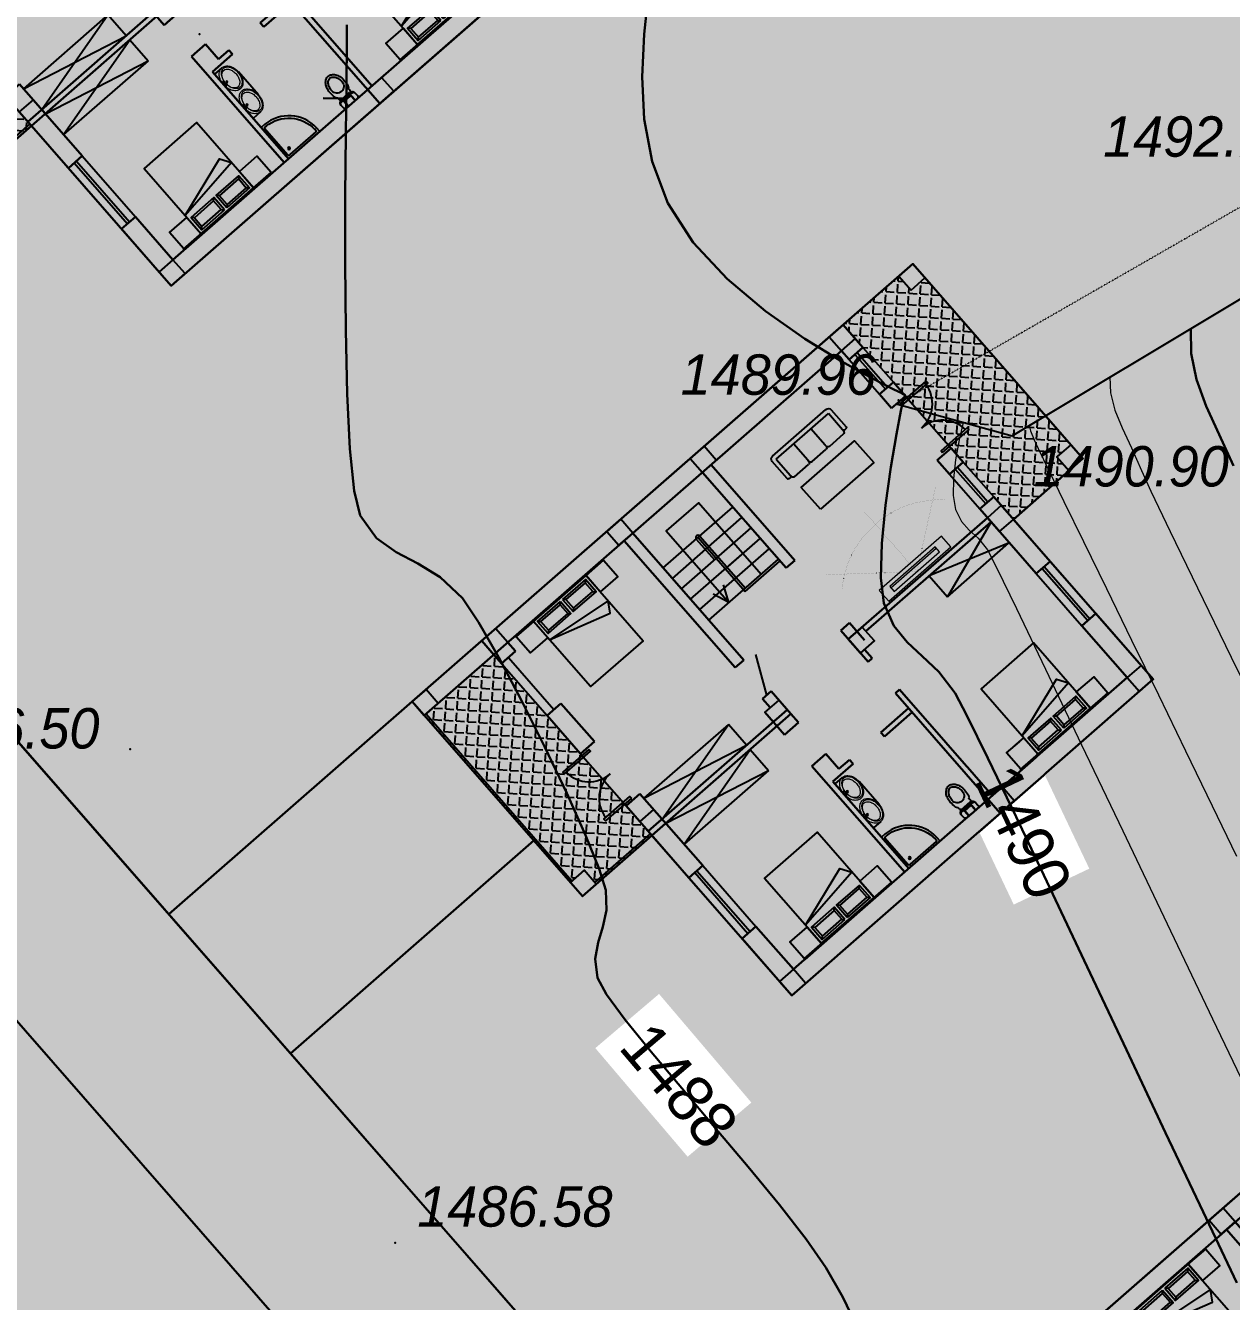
# Model space of a CAD drawing. Header units: millimetres. Extents: x 474337 to 1180020, y 4124662 to 4776603.
# Drawn here: x 835299 to 861414, y 4488662 to 4516296 of the extents above; entities that cross this region are included whole.
import ezdxf

# ---------------------------------------------------------------- set-up
doc = ezdxf.new("R2010")
doc.units = ezdxf.units.MM
doc.header["$PDMODE"] = 32
doc.header["$PDSIZE"] = 0.33
doc.linetypes.add('ACAD_ISO07W100', pattern=[3, 0, -3])
doc.linetypes.add('Контура низ откосов  Штриховая 0.1-0.5 - - - - - - -', pattern=[0.6, 0.1, -0.5])
for name, color, linetype in [('(004) Точки рельефа', 7, 'Continuous'), ('(031) Горизонтали', 42, 'Continuous'), ('(035) Откосы', 7, 'Continuous'), ('potolok', 7, 'Continuous')]:
    doc.layers.add(name, color=color, linetype=linetype)
doc.layers.add('(032) Горизонтали утолщенные', color=32, linetype='Continuous', lineweight=30)
doc.layers.add('(042) Бергштрих11', color=32, linetype='Continuous', lineweight=30)
doc.styles.add('D-431', font='')
doc.styles.add('P-131', font='')
doc.styles.get('D-431').set_extended_font_data('D431', italic=True)
doc.styles.get('P-131').set_extended_font_data('P131')
doc.linetypes.add('FENCELINE1', pattern='A,0.25,-0.1,[133,ltypeshp.shx,S=0.1,R=0,X=-0.1,Y=0],-0.1,1', length=1.45)
doc.linetypes.add('ОТКОСЫ_НЕУКР1', pattern='A,0.5,["|",Standard,S=-1.2,R=0,X=0,Y=1.2],1,["|",Standard,S=-0.5,R=0,X=0,Y=0.5],0.5', length=2)
pattern_1 = [(45, (-2982586, -1405962.44), (-175.008928, 175.008928), [180, -67.5]), (135, (-2982586, -1405962.44), (-175.008928, -175.008928), [180, -67.5])]

# ---------------------------------------------------------------- blocks, each defined once
blk = doc.blocks.new('c3_ytc5_p')
for p, q in [((7.9, 194.8), (12.9, 189.8)), ((37.9, 189.8), (42.9, 194.8)), ((12.9, 134.3), (7.9, 129.3)), ((12.9, 117.7), (7.9, 122.7)), ((37.9, 134.3), (42.9, 129.3)), ((37.9, 117.7), (42.9, 122.7)), ((7.9, 57.2), (12.9, 62.2)), ((37.9, 62.2), (42.9, 57.2))]:
    blk.add_line(p, q)
for points in [[(2, 252), (0, 252), (0, 0), (2, 0)], [(2.2, 251.5), (49.2, 251.5), (49.2, 201.5), (2.2, 201.5)], [(2.2, 201.5), (190, 201.5), (190, 50.6), (2.2, 50.6)], [(7.9, 129.3), (42.9, 129.3), (42.9, 194.8), (7.9, 194.8)], [(75, 201.5), (54.9, 50.5), (98.2, 187.1)], [(12.9, 189.8), (12.9, 134.3), (37.9, 134.3), (37.9, 189.8)], [(7.9, 122.7), (42.9, 122.7), (42.9, 57.2), (7.9, 57.2)], [(12.9, 62.2), (12.9, 117.7), (37.9, 117.7), (37.9, 62.2)], [(2.2, 0.5), (49.2, 0.5), (49.2, 50.5), (2.2, 50.5)]]:
    blk.add_lwpolyline(points, close=True)
blk = doc.blocks.new('Óíèòàç')
at = {"color": 7}
for p, q in [((-0.86, 3.43), (-0.6, 2.99)), ((2.92, 3.43), (2.66, 2.99)), ((-1, 1.29), (-1, 0.46)), ((2.6, 1.75), (-0.54, 1.75)), ((2.6, 1.66), (-0.54, 1.66)), ((2.55, 1.91), (-0.49, 1.91)), ((-0.48, 2.02), (-0.48, 2.53)), ((2.26, 2.12), (-0.2, 2.12)), ((0, 0), (0, 1.3)), ((0.06, 0.16), (0.06, 1.3)), ((0.11, 0.22), (0.11, 1.3)), ((1.83, 1.53), (0.23, 1.53)), ((1.83, 1.47), (0.23, 1.47)), ((1.83, 1.41), (0.23, 1.41)), ((1.95, 0.22), (1.95, 1.3)), ((2, 0.16), (2, 1.3)), ((2.06, 0), (2.06, 1.3)), ((2.54, 2.02), (2.54, 2.53)), ((3.06, 1.29), (3.06, 0.46))]:
    blk.add_line(p, q, dxfattribs=at)
blk.add_line((-0.54, 0), (2.6, 0))
for points in [[(1.03, 7.24, 0.132804), (0.57, 7.12, 0.106719), (0.04, 6.63, 0.083035), (-0.32, 5.9, 0.071629), (-0.46, 4.92, 0.071629)], [(3.06, 4.92, 0.071629), (2.9, 6.06, 0.083035), (2.47, 6.95, 0.106719), (1.77, 7.59, 0.132804), (1.03, 7.78, 0.132804)], [(2.52, 4.92, 0.071629), (2.38, 5.9, 0.083035), (2.02, 6.63, 0.106719), (1.49, 7.12, 0.132804), (1.03, 7.24, 0.132804)]]:
    blk.add_lwpolyline(points, format="xyb", dxfattribs=at)
for centre, radius, start, end in [((3.02, 4.92), 4.02, 163.6118, 180), ((2.04, 5.21), 3, 144.6252, 163.6118), ((1.42, 5.65), 2.24, 120.2593, 144.6252), ((1.03, 6.32), 1.47, 90, 120.2593), ((8.02, 5.05), 9.02, 180.7773, 190.282), ((-1.39, 2.53), 0.916, 0, 29.8137), ((1.03, 4.92), 1.49, 180, 0), ((3.46, 2.53), 0.916, 150.1863, 180), ((-5.96, 5.05), 9.02, 349.718, 359.2227), ((-0.54, 1.29), 0.458, 90, 180), ((-0.54, 1.2), 0.458, 90, 180), ((-0.54, 0.46), 0.458, 180, 270), ((-0.49, 1.45), 0.458, 90, 180), ((-0.2, 1.66), 0.458, 90, 148.4022), ((0.23, 1.3), 0.229, 90, 180), ((0.23, 1.3), 0.172, 90, 180), ((0.23, 1.3), 0.114, 90, 180), ((1.83, 1.3), 0.229, 0, 90), ((1.83, 1.3), 0.172, 0, 90), ((1.83, 1.3), 0.114, 0, 90), ((2.26, 1.66), 0.458, 31.5978, 90), ((2.55, 1.45), 0.458, 0, 90), ((2.6, 1.29), 0.458, 0, 90), ((2.6, 1.2), 0.458, 0, 90), ((2.6, 0.46), 0.458, 270, 0)]:
    blk.add_arc(centre, radius, start, end, dxfattribs=at)
blk = doc.blocks.new('UN')
at = {"rotation": 90}
blk.add_blockref('Óíèòàç', (490.3, 410.75), dxfattribs=at)
blk = doc.blocks.new('tjiirthhre')
at = {"lineweight": 13}
for centre, radius in [((5609563, 1017200), 9.72), ((5609616, 1017131), 23.1), ((5609616, 1017200), 17.3), ((5609616, 1017131), 14.7), ((5609616, 1017200), 10.5), ((5609668, 1017200), 9.72)]:
    blk.add_circle(centre, radius, dxfattribs=at)
for centre, radius, start, end in [((5609463, 1017009), 152, 149.3739, 180), ((5609463, 1017009), 152, 180, 210.6261), ((5609536, 1016966), 237, 124.9793, 149.3739), ((5609462, 1016991), 119, 147.6324, 180), ((5609462, 1016991), 119, 180, 212.3676), ((5609536, 1016944), 206, 123.1651, 147.6324), ((5609479, 1017017), 100, 147.1854, 180), ((5609479, 1017017), 100, 180, 212.8146), ((5609544, 1016975), 178, 122.7157, 147.1854), ((5609544, 1017059), 178, 212.8146, 237.2843), ((5609584, 1016897), 321, 106.1623, 124.9793), ((5609584, 1016870), 294, 105.1466, 123.1651), ((5609587, 1016908), 258, 104.9001, 122.7157), ((5609616, 1016788), 434, 90, 106.1623), ((5609616, 1016753), 415, 90, 105.1466), ((5609616, 1016802), 367, 90, 104.9001), ((5609616, 1016788), 434, 73.8377, 90), ((5609616, 1016802), 367, 75.0999, 90), ((5609616, 1016753), 415, 74.8534, 90), ((5609644, 1016908), 258, 57.2843, 75.0999), ((5609647, 1016870), 294, 56.8349, 74.8534), ((5609647, 1016897), 321, 55.0207, 73.8377), ((5609687, 1016975), 178, 32.8146, 57.2843), ((5609687, 1017059), 178, 302.7157, 327.1854), ((5609696, 1016944), 206, 32.3676, 56.8349), ((5609695, 1016966), 237, 30.6261, 55.0207), ((5609752, 1017017), 100, 0, 32.8146), ((5609752, 1017017), 100, 327.1854, 0), ((5609769, 1016991), 119, 0, 32.3676), ((5609769, 1016991), 119, 327.6324, 0), ((5609769, 1017009), 152, 0, 30.6261), ((5609769, 1017009), 152, 329.3739, 0), ((5609536, 1017053), 237, 210.6261, 235.0207), ((5609536, 1017037), 206, 212.3676, 236.8349), ((5609584, 1017121), 321, 235.0207, 253.8377), ((5609584, 1017111), 294, 236.8349, 254.8534), ((5609587, 1017126), 258, 237.2843, 255.0999), ((5609616, 1017230), 434, 253.8377, 270), ((5609616, 1017228), 415, 254.8534, 270), ((5609616, 1017232), 367, 255.0999, 270), ((5609616, 1017232), 367, 270, 284.9001), ((5609616, 1017228), 415, 270, 285.1466), ((5609616, 1017230), 434, 270, 286.1623), ((5609644, 1017126), 258, 284.9001, 302.7157), ((5609647, 1017111), 294, 285.1466, 303.1651), ((5609647, 1017121), 321, 286.1623, 304.9793), ((5609696, 1017037), 206, 303.1651, 327.6324), ((5609695, 1017053), 237, 304.9793, 329.3739)]:
    blk.add_arc(centre, radius, start, end, dxfattribs=at)
blk = doc.blocks.new('uiylot7uru85e8')
at = {"color": 4, "true_color": 0x00f0f0}
blk.add_lwpolyline([(5943325, 1232468), (5943325, 1232574), (5944226, 1232574), (5944226, 1231674), (5944119, 1231674, -0.39126)], format="xyb", close=True, dxfattribs=at)
blk.add_lwpolyline([(5943376, 1232461), (5943376, 1232517, -0.420443), (5943388, 1232529), (5944141, 1232529, -0.414214), (5944181, 1232489), (5944181, 1231737, -0.420443), (5944168, 1231724), (5944112, 1231724)], format="xyb", dxfattribs=at)
blk.add_circle((5944066, 1232414), 25, dxfattribs=at)
blk.add_arc((5944151, 1232500), 776, 181.7997, 268.2003, dxfattribs=at)
blk = doc.blocks.new('Divan_TOP_8')
for p, q in [((770, 0), (-770, 0)), ((-850, -80), (-850, -570)), ((750, -100), (-750, -100)), ((-750, -570), (-750, -100)), ((-250, -570), (-250, -100)), ((250, -570), (250, -100)), ((750, -100), (750, -570)), ((850, -570), (850, -80)), ((-780, -600), (-820, -600)), ((-750, -600), (-750, -570)), ((-700, -650), (-300, -650)), ((-250, -570), (-250, -600)), ((-250, -600), (-250, -570)), ((-250, -570), (-250, -600)), ((200, -650), (-200, -650)), ((250, -570), (250, -600)), ((250, -600), (250, -570)), ((250, -570), (250, -600)), ((250, -570), (250, -600)), ((250, -600), (250, -570)), ((250, -570), (250, -600)), ((700, -650), (300, -650)), ((750, -570), (750, -600)), ((780, -600), (820, -600))]:
    blk.add_line(p, q)
for centre, radius, start, end in [((-770, -80), 80, 90, 180), ((770, -80), 80, 0, 90), ((-820, -570), 30, 180, 270), ((-780, -570), 30, 270, 0), ((-700, -600), 50, 180, 270), ((-300, -600), 50, 270, 0), ((-200, -600), 50, 180, 270), ((200, -600), 50, 270, 0), ((300, -600), 50, 180, 270), ((700, -600), 50, 270, 0), ((780, -570), 30, 180, 270), ((820, -570), 30, 270, 0)]:
    blk.add_arc(centre, radius, start, end)
blk = doc.blocks.new('gfhdgsfg')
h = blk.add_hatch(color=256)
h.dxf.hatch_style = 1
h.paths.add_polyline_path([(2623860, -417749), (2623860, -418149), (2624260, -418149), (2624260, -417749)])
h = blk.add_hatch(color=256)
h.dxf.hatch_style = 1
h.paths.add_polyline_path([(2629060, -417749), (2629060, -418149), (2629460, -418149), (2629460, -417749)])
h = blk.add_hatch(color=256)
h.dxf.hatch_style = 1
h.paths.add_polyline_path([(2623860, -419749), (2623860, -420149), (2624260, -420149), (2624260, -419749)])
h = blk.add_hatch(color=256)
h.dxf.hatch_style = 1
h.paths.add_polyline_path([(2629060, -419749), (2629060, -420149), (2629460, -420149), (2629460, -419749)])
h = blk.add_hatch(color=256)
h.dxf.hatch_style = 1
h.paths.add_polyline_path([(2633660, -419749), (2633660, -420149), (2634060, -420149), (2634060, -419749)])
h = blk.add_hatch(color=256)
h.dxf.hatch_style = 1
h.paths.add_polyline_path([(2623860, -423749), (2623860, -424149), (2624260, -424149), (2624260, -423749)])
h = blk.add_hatch(color=256)
h.dxf.hatch_style = 1
h.paths.add_polyline_path([(2629060, -423749), (2629060, -424149), (2629460, -424149), (2629460, -423749)])
h = blk.add_hatch(color=256)
h.dxf.hatch_style = 1
h.paths.add_polyline_path([(2633660, -423749), (2633660, -424149), (2634060, -424149), (2634060, -423749)])
h = blk.add_hatch(color=256)
h.dxf.hatch_style = 1
h.paths.add_polyline_path([(2623860, -426149), (2623860, -426549), (2624260, -426549), (2624260, -426149)])
h = blk.add_hatch(color=256)
h.dxf.hatch_style = 1
h.paths.add_polyline_path([(2629060, -426149), (2629060, -426549), (2629460, -426549), (2629460, -426149)])
h = blk.add_hatch(color=256)
h.dxf.hatch_style = 1
h.paths.add_polyline_path([(2623860, -429749), (2623860, -430149), (2624260, -430149), (2624260, -429749)])
h = blk.add_hatch(color=256)
h.dxf.hatch_style = 1
h.paths.add_polyline_path([(2629060, -429749), (2629060, -430149), (2629460, -430149), (2629460, -429749)])
h = blk.add_hatch(color=256)
h.dxf.hatch_style = 1
h.paths.add_polyline_path([(2633660, -429749), (2633660, -430149), (2634060, -430149), (2634060, -429749)])
h = blk.add_hatch(color=256)
h.dxf.hatch_style = 1
h.paths.add_polyline_path([(2623860, -431749), (2623860, -432149), (2624260, -432149), (2624260, -431749)])
h = blk.add_hatch(color=256)
h.dxf.hatch_style = 1
h.paths.add_polyline_path([(2629060, -431749), (2629060, -432149), (2629460, -432149), (2629460, -431749)])
at = {"layer": 'potolok'}
h = blk.add_hatch(dxfattribs=at)
h.set_pattern_fill('ANGLE', color=35, scale=900, angle=405, style=0)
h.set_pattern_definition(pattern_1)
h.paths.add_polyline_path([(2623860, -419749), (2623860, -418149), (2624260, -418149), (2624260, -417749), (2629060, -417749), (2629060, -418149), (2629460, -418149), (2629460, -419749)])
h = blk.add_hatch(dxfattribs=at)
h.set_pattern_fill('ANGLE', color=35, scale=900, angle=405, style=0)
h.set_pattern_definition(pattern_1)
h.paths.add_polyline_path([(2624260, -430149), (2624260, -431749), (2624260, -432149), (2629060, -432149), (2629060, -431749), (2629460, -431749), (2629460, -430149)])
for p, q in [((2623860, -419749), (2623860, -417749)), ((2623860, -417749), (2629460, -417749)), ((2629460, -417749), (2629460, -419749)), ((2629180, -421929), (2629780, -421929)), ((2625260, -426149), (2625260, -424149)), ((2625560, -426149), (2625560, -424149)), ((2625860, -426149), (2625860, -424149)), ((2626160, -426149), (2626160, -424149)), ((2626160, -425149), (2626160, -424149)), ((2626460, -426149), (2626460, -424149)), ((2626460, -425149), (2626460, -424149)), ((2626760, -426149), (2626760, -424149)), ((2626760, -425149), (2626760, -424149)), ((2625260, -425149), (2626810, -425149)), ((2629340, -427320), (2628740, -427320)), ((2629460, -427320), (2630060, -427320))]:
    blk.add_line(p, q)
at = {"lineweight": 30}
for p, q in [((2623860, -419749), (2624510, -419749)), ((2623860, -432149), (2623860, -419749)), ((2624510, -420149), (2624510, -419749)), ((2625510, -419749), (2625910, -419749)), ((2625510, -420149), (2625510, -419749)), ((2625910, -419749), (2625910, -420149)), ((2627410, -419749), (2627810, -419749)), ((2627410, -419749), (2627410, -420149)), ((2627810, -420149), (2627810, -419749)), ((2628810, -419749), (2630670, -419749)), ((2628810, -420149), (2628810, -419749)), ((2630670, -419749), (2630670, -420149)), ((2632170, -419749), (2634060, -419749)), ((2632170, -419749), (2632170, -420149)), ((2634060, -419749), (2634060, -430149)), ((2624260, -420149), (2624510, -420149)), ((2624260, -432149), (2624260, -420149)), ((2625510, -420149), (2625910, -420149)), ((2627410, -420149), (2627810, -420149)), ((2628810, -420149), (2630670, -420149)), ((2632170, -420149), (2633660, -420149)), ((2633660, -420149), (2633660, -429749)), ((2629710, -424029), (2629460, -424029)), ((2629710, -424029), (2629710, -424149)), ((2633660, -424029), (2630610, -424029)), ((2630610, -424029), (2630610, -424149)), ((2631040, -424149), (2631040, -424949)), ((2631160, -424149), (2631160, -424949)), ((2631040, -425849), (2631040, -426149)), ((2631160, -425849), (2631160, -426429)), ((2627910, -426399), (2627910, -426149)), ((2628810, -426399), (2628810, -426149)), ((2629340, -430149), (2629340, -426149)), ((2629460, -430149), (2629460, -426149)), ((2629710, -426149), (2629710, -426549)), ((2630610, -426149), (2630610, -426549)), ((2624510, -429749), (2624260, -429749)), ((2624510, -430149), (2624510, -429749)), ((2627110, -429749), (2626010, -429749)), ((2626010, -430149), (2626010, -429749)), ((2627110, -430149), (2627110, -429749)), ((2630675, -429749), (2628610, -429749)), ((2628610, -429749), (2628610, -430149)), ((2630675, -429749), (2630675, -430149)), ((2633660, -429749), (2632425, -429749)), ((2632425, -430149), (2632425, -429749)), ((2624510, -430149), (2623860, -430149)), ((2627110, -430149), (2626010, -430149)), ((2630675, -430149), (2628610, -430149)), ((2634060, -430149), (2632425, -430149))]:
    blk.add_line(p, q, dxfattribs=at)
at = {"color": 0, "linetype": 'ACAD_ISO07W100', "lineweight": 13, "ltscale": 10}
for q in [(2627826, -420564), (2627216, -422068), (2627679, -423604)]:
    blk.add_line((2628938, -422068), q, dxfattribs=at)
at = {"linetype": 'FENCELINE1', "ltscale": 250}
for p, q in [((2626810, -425149), (2626810, -424149)), ((2625260, -425099), (2626760, -425099)), ((2625260, -425199), (2625860, -425199))]:
    blk.add_line(p, q, dxfattribs=at)
for points in [[(2624260, -418149), (2624260, -417749), (2623860, -417749), (2623860, -418149)], [(2629460, -418149), (2629460, -417749), (2629060, -417749), (2629060, -418149)], [(2625960, -419949), (2625960, -419199), (2626010, -419199), (2626010, -419949)], [(2627360, -419949), (2627360, -419199), (2627310, -419199), (2627310, -419949)], [(2624260, -420149), (2624260, -419749), (2623860, -419749), (2623860, -420149)], [(2629460, -420149), (2629460, -419749), (2629060, -419749), (2629060, -420149)], [(2634060, -420149), (2634060, -419749), (2633660, -419749), (2633660, -420149)], [(2626543, -422752), (2625913, -422752), (2625913, -421217), (2626543, -421217)], [(2624260, -424149), (2624260, -423749), (2623860, -423749), (2623860, -424149)], [(2629460, -424149), (2629460, -423749), (2629060, -423749), (2629060, -424149)], [(2634060, -424149), (2634060, -423749), (2633660, -423749), (2633660, -424149)], [(2624260, -426549), (2624260, -426149), (2623860, -426149), (2623860, -426549)], [(2629460, -426549), (2629460, -426149), (2629060, -426149), (2629060, -426549)], [(2624260, -430149), (2624260, -429749), (2623860, -429749), (2623860, -430149)], [(2627160, -429949), (2627160, -430699), (2627210, -430699), (2627210, -429949)], [(2628560, -429949), (2628560, -430699), (2628510, -430699), (2628510, -429949)], [(2629460, -430149), (2629460, -429749), (2629060, -429749), (2629060, -430149)], [(2634060, -430149), (2634060, -429749), (2633660, -429749), (2633660, -430149)], [(2624260, -432149), (2624260, -431749), (2623860, -431749), (2623860, -432149)], [(2629460, -432149), (2629460, -431749), (2629060, -431749), (2629060, -432149)]]:
    blk.add_lwpolyline(points, close=True)
for points in [[(2624510, -419749), (2625510, -419749)], [(2627810, -419749), (2628810, -419749)], [(2630670, -419749), (2632170, -419749)], [(2624510, -419919), (2625510, -419919)], [(2624510, -419979), (2625510, -419979)], [(2627810, -419919), (2628810, -419919)], [(2627810, -419979), (2628810, -419979)], [(2630670, -419919), (2632170, -419919)], [(2630670, -419979), (2632170, -419979)], [(2624510, -420149), (2625510, -420149)], [(2627810, -420149), (2628810, -420149)], [(2629180, -420149), (2629780, -421929)], [(2629780, -420167), (2629180, -421929)], [(2629780, -421929), (2629780, -420167)], [(2630670, -420149), (2632170, -420149)], [(2626760, -424649), (2624700, -424649), (2624700, -425574), (2626760, -425574)], [(2626760, -425574), (2626396, -425408)], [(2626760, -425574), (2626396, -425708)], [(2628810, -426274), (2627991, -425874)], [(2632191, -426003), (2631532, -426003)], [(2631227, -426216), (2631227, -426429)], [(2632496, -426216), (2632496, -426429)], [(2628740, -427320), (2628740, -429749)], [(2628740, -429749), (2629340, -427320)], [(2629340, -429749), (2628740, -427320)], [(2630060, -429749), (2629460, -427320)], [(2629460, -429749), (2630060, -427320)], [(2630060, -427320), (2630060, -429749)], [(2624510, -429949), (2626010, -429949)], [(2630675, -429749), (2632425, -429749)], [(2630675, -429919), (2632425, -429919)], [(2630675, -429979), (2632425, -429979)], [(2624510, -430149), (2626010, -430149)], [(2629460, -432149), (2629460, -430149)], [(2630675, -430149), (2632425, -430149)], [(2623860, -432149), (2629460, -432149)]]:
    blk.add_lwpolyline(points)
at = {"lineweight": 30}
for points in [[(2629060, -420149), (2629060, -424149)], [(2629180, -420149), (2629180, -423749)], [(2624260, -423899), (2627010, -423899)], [(2627010, -423899), (2627010, -424149)], [(2628810, -423899), (2629310, -423899)], [(2628810, -423899), (2628810, -424149)], [(2624260, -424149), (2627010, -424149)], [(2628810, -424149), (2629710, -424149)], [(2630610, -424149), (2634060, -424149)], [(2631040, -424949), (2631160, -424949)], [(2631040, -425849), (2631160, -425849)], [(2627910, -426149), (2624260, -426149)], [(2627910, -426399), (2624260, -426399)], [(2629460, -426149), (2628810, -426149)], [(2629060, -426399), (2628810, -426399)], [(2629710, -426149), (2629460, -426149)], [(2631040, -426149), (2630610, -426149)], [(2629710, -426549), (2629060, -426549)], [(2633660, -426549), (2630610, -426549)], [(2633660, -426429), (2631160, -426429)]]:
    blk.add_lwpolyline(points, dxfattribs=at)
at = {"color": 0, "linetype": 'ByBlock', "lineweight": 13}
for points in [[(2629017, -422949), (2629017, -421158), (2628706, -421158), (2628706, -422949)], [(2628827, -422720), (2628827, -421417), (2628790, -421417), (2628790, -422720)], [(2628938, -422720), (2628938, -421417), (2628790, -421417), (2628790, -422720)]]:
    blk.add_lwpolyline(points, close=True, dxfattribs=at)
at = {"linetype": 'FENCELINE1', "ltscale": 250}
for points in [[(2629410, -431749), (2629410, -430149)], [(2624260, -432099), (2629060, -432099)]]:
    blk.add_lwpolyline(points, dxfattribs=at)
for centre, start, end in [((2625960, -419949), 0, 85.904), ((2627360, -419949), 94.096, 180), ((2627160, -429949), 274.096, 0), ((2628560, -429949), 180, 265.904)]:
    blk.add_arc(centre, 700, start, end)
at = {"color": 0, "linetype": 'ACAD_ISO07W100', "lineweight": 13, "ltscale": 10}
blk.add_arc((2629702, -422068), 2133, 136.4923, 223.5077, dxfattribs=at)
at = {"linetype": 'FENCELINE1', "ltscale": 250}
blk.add_arc((2625260, -425149), 50, 90, 270, dxfattribs=at)
at = {"layer": 'potolok', "color": 35}
for p, q in [((2625910, -419749), (2627410, -419749)), ((2627110, -430149), (2628610, -430149))]:
    blk.add_line(p, q, dxfattribs=at)
at = {"extrusion": (0, 0, -1), "yscale": 10, "zscale": -10}
for p, xscale in [((-2633660, -423198), 10), ((-2633660, -429425), 10), ((-2624260, -429532), -10)]:
    blk.add_blockref('c3_ytc5_p', p, dxfattribs=dict(at, xscale=xscale))
at = {"xscale": -1}
for name, p, rotation in [('Divan_TOP_8', (2624996, -422008), 90), ('tjiirthhre', (-2978084, 590793), 180), ('tjiirthhre', (-2977424, 590793), 180)]:
    blk.add_blockref(name, p, dxfattribs=dict(at, rotation=rotation))
at = {"xscale": -100.0000000018626, "yscale": 100.0000000018626, "zscale": 100.0000000018626, "rotation": 180}
blk.add_blockref('UN', (2584630, -383427), dxfattribs=at)
at = {"color": 1, "lineweight": 30, "xscale": -1, "rotation": 180}
blk.add_blockref('uiylot7uru85e8', (-3310566, 806145), dxfattribs=at)

msp = doc.modelspace()

# ---------------------------------------------------------------- hatches: boundary and pattern name
at = {"lineweight": 30, "true_color": 0xababab}
h = msp.add_hatch(color=253, dxfattribs=at)
h.dxf.hatch_style = 1
edge = h.paths.add_edge_path()
edge.add_arc((846630, 4561555), 73175, 338.95055, 346.7582, ccw=False)
edge.add_line((914922, 4535273), (911663, 4528011))
edge.add_arc((846808, 4561435), 72961, 318.90504, 332.73521, ccw=False)
edge.add_arc((899642, 4515568), 3000, 224.5229, 315.8135, ccw=False)
edge.add_line((897503, 4513464), (864463, 4551254))
edge.add_line((864463, 4551254), (860836, 4549325))
edge.add_line((860836, 4549325), (895608, 4509554))
edge.add_arc((893205, 4507758), 3000, -36.0724, 36.7572, ccw=False)
edge.add_line((895629, 4505992), (866171, 4470218))
edge.add_arc((864010, 4472299), 3000, 225.8075, 316.0821, ccw=False)
edge.add_line((861919, 4470148), (818734, 4519541))
edge.add_line((818734, 4519541), (818452, 4519193))
edge.add_line((818452, 4519193), (816394, 4516141))
edge.add_line((816394, 4516141), (860071, 4466185))
edge.add_arc((857596, 4464489), 3000, -32.4344, 34.4299, ccw=False)
edge.add_line((860128, 4462880), (845305, 4444879))
edge.add_arc((842989, 4446786), 3000, 225, 320.5299, ccw=False)
edge.add_line((840868, 4444664), (817571, 4467961))
edge.add_arc((816157, 4466547), 2000, 45, 105.7638)
edge.add_line((815614, 4468472), (810446, 4467013))
edge.add_line((810446, 4467013), (808272, 4474712))
edge.add_line((808272, 4474712), (794799, 4470909))
edge.add_line((794799, 4470909), (796972, 4463210))
edge.add_line((796972, 4463210), (797663, 4464444))
edge.add_line((797663, 4464444), (796033, 4470218))
edge.add_line((796033, 4470218), (807582, 4473478))
edge.add_line((807582, 4473478), (809212, 4467704))
edge.add_line((809212, 4467704), (797663, 4464444))
edge.add_line((797663, 4464444), (796972, 4463210))
edge.add_line((796972, 4463210), (752899, 4450768))
edge.add_line((752899, 4450768), (744213, 4442082))
edge.add_line((744213, 4442082), (810151, 4460695))
edge.add_line((810151, 4460695), (811102, 4457327))
edge.add_line((811102, 4457327), (813027, 4457870))
edge.add_line((813027, 4457870), (812076, 4461239))
edge.add_line((812076, 4461239), (813858, 4461742))
edge.add_arc((814402, 4459817), 2000, 45, 105.7638, ccw=False)
edge.add_line((815816, 4461231), (837447, 4439600))
edge.add_arc((835326, 4437479), 3000, -39.4701, 45, ccw=False)
edge.add_line((837641, 4435572), (825729, 4421106))
edge.add_line((825729, 4421106), (817128, 4418678))
edge.add_line((817128, 4418678), (813751, 4430643))
edge.add_line((813751, 4430643), (813489, 4430465))
edge.add_line((813489, 4430465), (810217, 4429542))
edge.add_line((810217, 4429542), (809782, 4431081))
edge.add_line((809782, 4431081), (794846, 4426865))
edge.add_line((794846, 4426865), (795368, 4425016))
edge.add_arc((793960, 4410569), 14516, 77.9187, 84.4334, ccw=False)
edge.add_line((796998, 4424763), (796697, 4425829))
edge.add_line((796697, 4425829), (809901, 4429556))
edge.add_line((809901, 4429556), (813077, 4418307))
edge.add_arc((813584, 4435582), 17282, 232.8228, 268.3162, ccw=False)
edge.add_arc((793960, 4410569), 14516, 50.7638, 84.4334)
edge.add_line((795368, 4425016), (795349, 4425010))
edge.add_line((795349, 4425010), (795386, 4424877))
edge.add_line((795386, 4424877), (792249, 4423992))
edge.add_line((792249, 4423992), (792241, 4424020))
edge.add_line((792241, 4424020), (788391, 4422934))
edge.add_line((788391, 4422934), (788399, 4422905))
edge.add_line((788399, 4422905), (785262, 4422019))
edge.add_line((785262, 4422019), (785224, 4422153))
edge.add_line((785224, 4422153), (785205, 4422147))
edge.add_arc((793960, 4410569), 14516, 127.0942, 160.7638)
edge.add_arc((764153, 4421628), 17282, 303.2114, 338.7046, ccw=False)
edge.add_line((773619, 4407169), (770443, 4418418))
edge.add_line((770443, 4418418), (783647, 4422145))
edge.add_line((783647, 4422145), (783948, 4421079))
edge.add_arc((793960, 4410569), 14516, 127.0942, 133.6088, ccw=False)
edge.add_line((785205, 4422147), (784683, 4423996))
edge.add_line((784683, 4423996), (760700, 4417226))
edge.add_line((760700, 4417226), (759885, 4420113))
edge.add_line((759885, 4420113), (757961, 4419570))
edge.add_line((757961, 4419570), (756222, 4425729))
edge.add_line((756222, 4425729), (758147, 4426273))
edge.add_line((758147, 4426273), (756625, 4431662))
edge.add_line((756625, 4431662), (754701, 4431119))
edge.add_line((754701, 4431119), (752962, 4437278))
edge.add_line((752962, 4437278), (754887, 4437821))
edge.add_line((754887, 4437821), (754343, 4439746))
edge.add_line((754343, 4439746), (757760, 4440711))
edge.add_line((757760, 4440711), (757040, 4443261))
edge.add_line((757040, 4443261), (762429, 4444782))
edge.add_line((762429, 4444782), (763149, 4442232))
edge.add_line((763149, 4442232), (812472, 4456155))
edge.add_line((812472, 4456155), (813246, 4453412))
edge.add_line((813246, 4453412), (815796, 4454132))
edge.add_line((815796, 4454132), (816557, 4451438))
edge.add_line((816557, 4451438), (816846, 4451519))
edge.add_line((816846, 4451519), (817484, 4449257))
edge.add_line((817484, 4449257), (816570, 4448999))
edge.add_line((816570, 4448999), (818309, 4442840))
edge.add_line((818309, 4442840), (816384, 4442297))
edge.add_line((816384, 4442297), (818829, 4433635))
edge.add_line((818829, 4433635), (813054, 4432005))
edge.add_line((813054, 4432005), (813489, 4430465))
edge.add_line((813489, 4430465), (813751, 4430643))
edge.add_line((813751, 4430643), (822605, 4433142))
edge.add_line((822605, 4433142), (815433, 4458550))
edge.add_line((815433, 4458550), (811102, 4457327))
edge.add_line((811102, 4457327), (764185, 4444083))
edge.add_line((764185, 4444083), (763600, 4446152))
edge.add_line((763600, 4446152), (749983, 4442308))
edge.add_line((749983, 4442308), (757740, 4414832))
edge.add_line((757740, 4414832), (766594, 4417331))
edge.add_line((766594, 4417331), (769971, 4405366))
edge.add_line((769971, 4405366), (755467, 4401266))
edge.add_arc((757861, 4391958), 9611, 104.4217, 160.5835)
edge.add_line((748796, 4395153), (732354, 4346129))
edge.add_arc((729465, 4346937), 3000, 217.13, 344.3655, ccw=False)
edge.add_line((727073, 4345126), (704536, 4370904))
edge.add_line((704536, 4370904), (709806, 4375511))
edge.add_line((709806, 4375511), (707173, 4378522))
edge.add_line((707173, 4378522), (703409, 4375231))
edge.add_line((703409, 4375231), (700484, 4378577))
edge.add_line((700484, 4378577), (694461, 4373311))
edge.add_line((694461, 4373311), (698147, 4369095))
edge.add_line((698147, 4369095), (692877, 4364488))
edge.add_line((692877, 4364488), (695510, 4361477))
edge.add_line((695510, 4361477), (702286, 4367401))
edge.add_line((702286, 4367401), (726650, 4339533))
edge.add_arc((724261, 4337719), 3000, -25.6066, 37.2074, ccw=False)
edge.add_line((726966, 4336422), (703051, 4296775))
edge.add_arc((700608, 4298516), 3000, 284.004, 324.5226, ccw=False)
edge.add_arc((702314, 4289686), 6000, 99.4004, 114.7492)
edge.add_arc((698821, 4297970), 3000, 225.2666, 289.0719, ccw=False)
edge.add_line((696710, 4295839), (659800, 4338056))
edge.add_line((659800, 4338056), (662811, 4340688))
edge.add_line((662811, 4340688), (658354, 4345786))
edge.add_line((658354, 4345786), (652332, 4340521))
edge.add_line((652332, 4340521), (696718, 4289752))
edge.add_arc((694232, 4287990), 3047, -22.6604, 35.3267, ccw=False)
edge.add_line((697044, 4286817), (694123, 4282038))
edge.add_line((694123, 4282038), (683636, 4279308))
edge.add_line((683636, 4279308), (676831, 4275960))
edge.add_line((676831, 4275960), (665093, 4272980))
edge.add_line((665093, 4272980), (665247, 4271892))
edge.add_line((665247, 4271892), (652756, 4270586))
edge.add_line((652756, 4270586), (647043, 4269815))
edge.add_line((647043, 4269815), (646667, 4270703))
edge.add_line((646667, 4270703), (639481, 4269737))
edge.add_line((639481, 4269737), (640340, 4263755))
edge.add_line((640340, 4263755), (648547, 4264617))
edge.add_line((648547, 4264617), (669846, 4269535))
edge.add_line((669846, 4269535), (686295, 4271847))
edge.add_line((686295, 4271847), (694953, 4272300))
edge.add_line((694953, 4272300), (703359, 4278482))
edge.add_arc((704876, 4281071), 3000, 110.7792, 239.6422, ccw=False)
edge.add_arc((702314, 4289686), 6000, 284.4559, 323.9166)
edge.add_arc((709490, 4284259), 3000, 104.1085, 140.8735, ccw=False)
edge.add_line((708759, 4287168), (730309, 4291510))
edge.add_line((730309, 4291510), (737602, 4291510))
edge.add_line((737602, 4291510), (745207, 4292082))
edge.add_line((745207, 4292082), (744853, 4300533))
edge.add_line((744853, 4300533), (748184, 4300782))
edge.add_line((748184, 4300782), (748139, 4301380))
edge.add_line((748139, 4301380), (752527, 4301708))
edge.add_line((752527, 4301708), (752229, 4305697))
edge.add_line((752229, 4305697), (757215, 4306069))
edge.add_line((757215, 4306069), (756161, 4320184))
edge.add_line((756161, 4320184), (753169, 4319961))
edge.add_line((753169, 4319961), (751692, 4319595))
edge.add_line((751692, 4319595), (751785, 4318354))
edge.add_line((751785, 4318354), (754777, 4318577))
edge.add_line((754777, 4318577), (755560, 4308096))
edge.add_line((755560, 4308096), (752566, 4307873))
edge.add_line((752566, 4307873), (752616, 4307230))
edge.add_line((752616, 4307230), (750622, 4307081))
edge.add_line((750622, 4307081), (750920, 4303092))
edge.add_line((750920, 4303092), (746532, 4302764))
edge.add_line((746532, 4302764), (746577, 4302166))
edge.add_line((746577, 4302166), (743984, 4301972))
edge.add_line((743984, 4301972), (743939, 4302570))
edge.add_line((743939, 4302570), (739551, 4302242))
edge.add_line((739551, 4302242), (739253, 4306231))
edge.add_line((739253, 4306231), (737259, 4306082))
edge.add_line((737259, 4306082), (736335, 4318448))
edge.add_line((736335, 4318448), (742318, 4318895))
edge.add_line((742318, 4318895), (742281, 4319394))
edge.add_line((742281, 4319394), (742905, 4320443))
edge.add_line((742905, 4320443), (744899, 4320592))
edge.add_line((744899, 4320592), (745672, 4319647))
edge.add_line((745672, 4319647), (745709, 4319148))
edge.add_line((745709, 4319148), (751692, 4319595))
edge.add_line((751692, 4319595), (753169, 4319961))
edge.add_line((753169, 4319961), (753076, 4321203))
edge.add_line((753076, 4321203), (746725, 4320728))
edge.add_line((746725, 4320728), (745566, 4322146))
edge.add_line((745566, 4322146), (742014, 4321881))
edge.add_line((742014, 4321881), (741079, 4320306))
edge.add_line((741079, 4320306), (734727, 4319832))
edge.add_line((734727, 4319832), (736178, 4300410))
edge.add_line((736178, 4300410), (731830, 4300020))
edge.add_line((731830, 4300020), (732178, 4296180))
edge.add_line((732178, 4296180), (712868, 4292077))
edge.add_arc((712518, 4295056), 3000, 152.4555, 276.6998, ccw=False)
edge.add_line((709858, 4296443), (728947, 4328090))
edge.add_line((728947, 4328090), (737248, 4341852))
edge.add_line((737248, 4341852), (754628, 4393186))
edge.add_arc((757551, 4392511), 3000, 103.3857, 167.0003, ccw=False)
edge.add_line((756856, 4395429), (776555, 4400990))
edge.add_line((776555, 4400990), (778608, 4401569))
edge.add_line((778608, 4401569), (785073, 4403394))
edge.add_arc((793330, 4412799), 12516, 228.7168, 342.8108)
edge.add_line((805287, 4409101), (811751, 4410925))
edge.add_line((811751, 4410925), (813805, 4411505))
edge.add_line((813805, 4411505), (828712, 4415713))
edge.add_arc((829328, 4412777), 3000, 38.6211, 101.8582, ccw=False)
edge.add_line((831672, 4414650), (881499, 4357658))
edge.add_arc((879138, 4355808), 3000, -88.4843, 38.0734, ccw=False)
edge.add_line((879217, 4352809), (891486, 4356908))
edge.add_arc((889489, 4359147), 3000, 217.5619, 311.7461, ccw=False)
edge.add_line((887111, 4357318), (833941, 4418132))
edge.add_arc((836368, 4419896), 3000, 146.8801, 216.0119, ccw=False)
edge.add_line((833855, 4421535), (863339, 4457341))
edge.add_arc((865574, 4455339), 3000, 44.3167, 138.1476, ccw=False)
edge.add_line((867721, 4457435), (923483, 4393654))
edge.add_line((923483, 4393654), (925932, 4396930))
edge.add_line((925932, 4396930), (869568, 4461398))
edge.add_arc((871998, 4463158), 3000, 145.9955, 215.9097, ccw=False)
edge.add_line((869511, 4464836), (899025, 4500676))
edge.add_arc((901198, 4498608), 3000, 44.0403, 136.4148, ccw=False)
edge.add_line((903354, 4500694), (933899, 4465758))
edge.add_arc((931511, 4463941), 3000, 0.9579, 37.2764, ccw=False)
edge.add_line((934511, 4463991), (931120, 4398983))
edge.add_arc((928120, 4398983), 3000, -136.8264, 0, ccw=False)
edge.add_line((925932, 4396930), (923483, 4393654))
edge.add_arc((921083, 4391854), 3000, -38.3059, 36.865, ccw=False)
edge.add_line((923437, 4389995), (891486, 4356908))
edge.add_line((891486, 4356908), (879217, 4352809))
edge.add_line((879217, 4352809), (814888, 4352574))
edge.add_line((814888, 4352574), (813746, 4353711))
edge.add_line((813746, 4353711), (817312, 4357291))
edge.add_line((817312, 4357291), (816782, 4359168))
edge.add_line((816782, 4359168), (812542, 4354911))
edge.add_line((812542, 4354911), (810569, 4356876))
edge.add_line((810569, 4356876), (808967, 4356778))
edge.add_line((808967, 4356778), (813194, 4352568))
edge.add_line((813194, 4352568), (796664, 4352507))
edge.add_arc((796894, 4343510), 9000, 91.4667, 154.1763)
edge.add_line((788793, 4347431), (783940, 4335881))
edge.add_line((783940, 4335881), (772511, 4291780))
edge.add_arc((728781, 4294253), 43799, 325.1348, 356.7639, ccw=False)
edge.add_line((764719, 4269215), (758526, 4257901))
edge.add_line((758526, 4257901), (750513, 4251709))
edge.add_line((750513, 4251709), (749940, 4251152))
edge.add_line((749940, 4251152), (747140, 4251095))
edge.add_line((747140, 4251095), (741078, 4252609))
edge.add_line((741078, 4252609), (738521, 4253544))
edge.add_line((738521, 4253544), (734561, 4255492))
edge.add_line((734561, 4255492), (728743, 4260608))
edge.add_line((728743, 4260608), (731893, 4264483))
edge.add_line((731893, 4264483), (726481, 4268647))
edge.add_line((726481, 4268647), (726181, 4268299))
edge.add_line((726181, 4268299), (714482, 4278402))
edge.add_line((714482, 4278402), (710244, 4275551))
edge.add_line((710244, 4275551), (703359, 4278482))
edge.add_line((703359, 4278482), (694953, 4272300))
edge.add_line((694953, 4272300), (698655, 4271846))
edge.add_line((698655, 4271846), (700577, 4271258))
edge.add_line((700577, 4271258), (705283, 4268756))
edge.add_line((705283, 4268756), (725662, 4253949))
edge.add_line((725662, 4253949), (730039, 4249089))
edge.add_line((730039, 4249089), (733169, 4246730))
edge.add_line((733169, 4246730), (742012, 4244851))
edge.add_line((742012, 4244851), (746646, 4244199))
edge.add_line((746646, 4244199), (747370, 4244225))
edge.add_line((747370, 4244225), (761633, 4255247))
edge.add_line((761633, 4255247), (768126, 4267110))
edge.add_arc((728781, 4294253), 47799, 325.3989, 356.2796)
edge.add_line((776480, 4291151), (787739, 4334598))
edge.add_line((787739, 4334598), (792434, 4345769))
edge.add_arc((796894, 4343510), 5000, 91.8962, 153.1405, ccw=False)
edge.add_line((796729, 4348507), (889261, 4348846))
edge.add_line((889261, 4348846), (934962, 4396171))
edge.add_line((934962, 4396171), (940611, 4503952))
edge.add_arc((933611, 4503957), 7000, 359.9657, 395.1615)
edge.add_line((939334, 4507988), (937696, 4510161))
edge.add_line((937696, 4510161), (941689, 4513170))
edge.add_line((941689, 4513170), (934467, 4522754))
edge.add_line((934467, 4522754), (930474, 4519745))
edge.add_line((930474, 4519745), (926903, 4524484))
edge.add_line((926903, 4524484), (922525, 4523647))
edge.add_line((922525, 4523647), (936092, 4505642))
edge.add_arc((933611, 4503957), 3000, 1.5308, 34.1915, ccw=False)
edge.add_line((936610, 4504037), (935234, 4477793))
edge.add_arc((932269, 4478250), 3000, 224.1493, 351.2398, ccw=False)
edge.add_line((930117, 4476160), (905225, 4504632))
edge.add_arc((907637, 4506416), 3000, 141.5212, 216.4928, ccw=False)
edge.add_line((905288, 4508282), (917989, 4523706))
edge.add_arc((920231, 4521713), 3000, 40.1218, 138.3797, ccw=False)
edge.add_line((922525, 4523647), (926903, 4524484))
edge.add_arc((929486, 4526009), 3000, 136.9754, 210.5573, ccw=False)
edge.add_arc((922275, 4533630), 7500, 311.9949, 332.1855)
edge.add_line((928908, 4530131), (917859, 4544794))
at = {"lineweight": 30}
h = msp.add_hatch(color=74, dxfattribs=at)
h.dxf.hatch_style = 1
edge = h.paths.add_edge_path()
edge.add_arc((893205, 4507758), 3000, 323.9276, 396.7572)
edge.add_line((895608, 4509554), (892478, 4513134))
edge.add_line((892478, 4513134), (885703, 4507210))
edge.add_line((885703, 4507210), (886097, 4506758))
edge.add_line((886097, 4506758), (878268, 4499913))
edge.add_line((878268, 4499913), (875240, 4503376))
edge.add_line((875240, 4503376), (873735, 4502060))
edge.add_line((873735, 4502060), (870049, 4506275))
edge.add_line((870049, 4506275), (880889, 4515754))
edge.add_line((880889, 4515754), (884575, 4511538))
edge.add_line((884575, 4511538), (889845, 4516145))
edge.add_line((889845, 4516145), (877212, 4530595))
edge.add_line((877212, 4530595), (870436, 4524671))
edge.add_line((870436, 4524671), (870831, 4524219))
edge.add_line((870831, 4524219), (863002, 4517374))
edge.add_line((863002, 4517374), (859974, 4520837))
edge.add_line((859974, 4520837), (858468, 4519521))
edge.add_line((858468, 4519521), (854782, 4523737))
edge.add_line((854782, 4523737), (865623, 4533215))
edge.add_line((865623, 4533215), (869309, 4528999))
edge.add_line((869309, 4528999), (874579, 4533606))
edge.add_line((874579, 4533606), (860836, 4549325))
edge.add_line((860836, 4549325), (853922, 4545649))
edge.add_line((853922, 4545649), (844049, 4539949))
edge.add_line((844049, 4539949), (832236, 4532567))
edge.add_line((832236, 4532567), (823656, 4525620))
edge.add_line((823656, 4525620), (818734, 4519541))
edge.add_line((818734, 4519541), (824965, 4512415))
edge.add_line((824965, 4512415), (830235, 4517022))
edge.add_line((830235, 4517022), (841076, 4526501))
edge.add_line((841076, 4526501), (844762, 4522285))
edge.add_line((844762, 4522285), (843256, 4520968))
edge.add_line((843256, 4520968), (846284, 4517505))
edge.add_line((846284, 4517505), (838454, 4510660))
edge.add_line((838454, 4510660), (835427, 4514123))
edge.add_line((835427, 4514123), (833921, 4512807))
edge.add_line((833921, 4512807), (832868, 4514011))
edge.add_line((832868, 4514011), (827598, 4509404))
edge.add_line((827598, 4509404), (838402, 4497047))
edge.add_line((838402, 4497047), (843671, 4501654))
edge.add_line((843671, 4501654), (854512, 4511132))
edge.add_line((854512, 4511132), (858198, 4506916))
edge.add_line((858198, 4506916), (856693, 4505600))
edge.add_line((856693, 4505600), (859720, 4502137))
edge.add_line((859720, 4502137), (851891, 4495291))
edge.add_line((851891, 4495291), (848863, 4498754))
edge.add_line((848863, 4498754), (847357, 4497438))
edge.add_line((847357, 4497438), (846304, 4498643))
edge.add_line((846304, 4498643), (841034, 4494035))
edge.add_line((841034, 4494035), (851444, 4482128))
edge.add_line((851444, 4482128), (856714, 4486736))
edge.add_line((856714, 4486736), (867555, 4496214))
edge.add_line((867555, 4496214), (871241, 4491998))
edge.add_line((871241, 4491998), (869735, 4490682))
edge.add_line((869735, 4490682), (872763, 4487219))
edge.add_line((872763, 4487219), (864933, 4480373))
edge.add_line((864933, 4480373), (861906, 4483836))
edge.add_line((861906, 4483836), (860400, 4482520))
edge.add_line((860400, 4482520), (859347, 4483725))
edge.add_line((859347, 4483725), (854077, 4479117))
edge.add_line((854077, 4479117), (861919, 4470148))
edge.add_arc((864010, 4472299), 3000, 225.8075, 316.0821)
edge.add_line((866171, 4470218), (895629, 4505992))
h = msp.add_hatch(color=21, dxfattribs=at)
h.dxf.hatch_style = 1
h.paths.add_polyline_path([(846284, 4517505), (843256, 4520968), (844762, 4522285), (841076, 4526501), (830235, 4517022), (833921, 4512807), (835427, 4514123), (838454, 4510660)])
h = msp.add_hatch(color=74, dxfattribs=at)
h.dxf.hatch_style = 1
edge = h.paths.add_edge_path()
edge.add_line((698978, 4377261), (700484, 4378577))
edge.add_line((700484, 4378577), (703409, 4375231))
edge.add_line((703409, 4375231), (707173, 4378522))
edge.add_line((707173, 4378522), (718014, 4388000))
edge.add_line((718014, 4388000), (721700, 4383785))
edge.add_line((721700, 4383785), (720194, 4382468))
edge.add_line((720194, 4382468), (723222, 4379005))
edge.add_line((723222, 4379005), (715393, 4372160))
edge.add_line((715393, 4372160), (712365, 4375623))
edge.add_line((712365, 4375623), (710859, 4374306))
edge.add_line((710859, 4374306), (709806, 4375511))
edge.add_line((709806, 4375511), (704536, 4370904))
edge.add_line((704536, 4370904), (714541, 4359460))
edge.add_line((714541, 4359460), (719811, 4364068))
edge.add_line((719811, 4364068), (730652, 4373546))
edge.add_line((730652, 4373546), (734338, 4369330))
edge.add_line((734338, 4369330), (732832, 4368014))
edge.add_line((732832, 4368014), (735860, 4364551))
edge.add_line((735860, 4364551), (728030, 4357705))
edge.add_line((728030, 4357705), (725002, 4361168))
edge.add_line((725002, 4361168), (723497, 4359852))
edge.add_line((723497, 4359852), (722443, 4361056))
edge.add_line((722443, 4361056), (717174, 4356449))
edge.add_line((717174, 4356449), (727073, 4345126))
edge.add_arc((729465, 4346937), 3000, 217.13, 344.3655)
edge.add_line((732354, 4346129), (748796, 4395153))
edge.add_arc((757861, 4391958), 9611, 104.4217, 160.5835, ccw=False)
edge.add_line((755467, 4401266), (769971, 4405366))
edge.add_line((769971, 4405366), (766594, 4417331))
edge.add_line((766594, 4417331), (757740, 4414832))
edge.add_line((757740, 4414832), (749983, 4442308))
edge.add_line((749983, 4442308), (763600, 4446152))
edge.add_line((763600, 4446152), (764185, 4444083))
edge.add_line((764185, 4444083), (811102, 4457327))
edge.add_line((811102, 4457327), (810151, 4460695))
edge.add_line((810151, 4460695), (744213, 4442082))
edge.add_line((744213, 4442082), (742406, 4440276))
edge.add_line((742406, 4440276), (729810, 4426767))
edge.add_line((729810, 4426767), (709954, 4406912))
edge.add_line((709954, 4406912), (699101, 4396791))
edge.add_line((699101, 4396791), (691128, 4386945))
edge.add_line((691128, 4386945), (690901, 4386499))
edge.add_line((690901, 4386499), (698978, 4377261))
edge = h.paths.add_edge_path()
edge.add_arc((842989, 4446786), 3000, 225, 320.5299)
edge.add_line((845305, 4444879), (860128, 4462880))
edge.add_arc((857596, 4464489), 3000, 327.5656, 394.4299)
edge.add_line((860071, 4466185), (857994, 4468560))
edge.add_line((857994, 4468560), (851219, 4462636))
edge.add_line((851219, 4462636), (851614, 4462184))
edge.add_line((851614, 4462184), (843784, 4455339))
edge.add_line((843784, 4455339), (840756, 4458802))
edge.add_line((840756, 4458802), (839251, 4457485))
edge.add_line((839251, 4457485), (835565, 4461701))
edge.add_line((835565, 4461701), (846406, 4471179))
edge.add_line((846406, 4471179), (850092, 4466963))
edge.add_line((850092, 4466963), (855361, 4471571))
edge.add_line((855361, 4471571), (845357, 4483014))
edge.add_line((845357, 4483014), (838581, 4477090))
edge.add_line((838581, 4477090), (838976, 4476639))
edge.add_line((838976, 4476639), (831147, 4469793))
edge.add_line((831147, 4469793), (828119, 4473256))
edge.add_line((828119, 4473256), (826613, 4471940))
edge.add_line((826613, 4471940), (822927, 4476156))
edge.add_line((822927, 4476156), (833768, 4485634))
edge.add_line((833768, 4485634), (837454, 4481418))
edge.add_line((837454, 4481418), (842724, 4486025))
edge.add_line((842724, 4486025), (832719, 4497469))
edge.add_line((832719, 4497469), (825944, 4491545))
edge.add_line((825944, 4491545), (826339, 4491093))
edge.add_line((826339, 4491093), (818509, 4484248))
edge.add_line((818509, 4484248), (815481, 4487711))
edge.add_line((815481, 4487711), (813976, 4486394))
edge.add_line((813976, 4486394), (810290, 4490610))
edge.add_line((810290, 4490610), (821131, 4500088))
edge.add_line((821131, 4500088), (824817, 4495873))
edge.add_line((824817, 4495873), (830087, 4500480))
edge.add_line((830087, 4500480), (816394, 4516141))
edge.add_line((816394, 4516141), (812972, 4511068))
edge.add_line((812972, 4511068), (813465, 4507957))
edge.add_line((813465, 4507957), (813289, 4504601))
edge.add_line((813289, 4504601), (811415, 4501716))
edge.add_line((811415, 4501716), (810168, 4501629))
edge.add_line((810168, 4501629), (806413, 4502565))
edge.add_line((806413, 4502565), (805225, 4502291))
edge.add_line((805225, 4502291), (803431, 4500076))
edge.add_line((803431, 4500076), (799709, 4497372))
edge.add_line((799709, 4497372), (794074, 4490889))
edge.add_line((794074, 4490889), (785866, 4481107))
edge.add_line((785866, 4481107), (783394, 4478802))
edge.add_line((783394, 4478802), (772811, 4469273))
edge.add_line((772811, 4469273), (758684, 4456553))
edge.add_line((758684, 4456553), (752899, 4450768))
edge.add_line((752899, 4450768), (796972, 4463210))
edge.add_line((796972, 4463210), (794799, 4470909))
edge.add_line((794799, 4470909), (808272, 4474712))
edge.add_line((808272, 4474712), (810446, 4467013))
edge.add_line((810446, 4467013), (815614, 4468472))
edge.add_arc((816157, 4466547), 2000, 45, 105.7638, ccw=False)
edge.add_line((817571, 4467961), (840868, 4444664))
at = {"lineweight": 30, "true_color": 0xababab}
h = msp.add_hatch(color=253, dxfattribs=at)
h.dxf.hatch_style = 1
h.paths.add_polyline_path([(846304, 4498643), (843671, 4501654), (838402, 4497047), (841034, 4494035)])
at = {"lineweight": 30}
h = msp.add_hatch(color=21, dxfattribs=at)
h.dxf.hatch_style = 1
h.paths.add_polyline_path([(872763, 4487219), (869735, 4490682), (871241, 4491998), (867555, 4496214), (856714, 4486736), (860400, 4482520), (861906, 4483836), (864933, 4480373)])

# ---------------------------------------------------------------- linework, layer by layer
at = {"layer": '(004) Точки рельефа', "linetype": 'ByBlock', "lineweight": -2}
for p in [(839064, 4516112, 1485662), (854201, 4508180, 1488455), (856692, 4507453, 1489394), (837568, 4500625, 1484994), (843300, 4489934, 1485075)]:
    msp.add_point(p, dxfattribs=at)
at = {"layer": '(031) Горизонтали', "color": 42, "linetype": 'Continuous', "lineweight": 0, "elevation": 1489990}
msp.add_lwpolyline([(858782, 4508679), (858792, 4508338), (858890, 4507969), (859050, 4507581), (859250, 4507152), (859467, 4506658), (859670, 4506214), (860088, 4505340), (860680, 4504116), (861410, 4502618), (862238, 4500925)], dxfattribs=at)
at = {"layer": '(032) Горизонтали утолщенные', "color": 32, "linetype": 'Continuous', "lineweight": 30, "elevation": 1490490}
msp.add_lwpolyline([(860534, 4509730), (860539, 4509194), (860659, 4508630), (860869, 4508052), (861145, 4507436), (861461, 4506757)], dxfattribs=at)
at = {"layer": '(035) Откосы', "linetype": 'ОТКОСЫ_НЕУКР1', "elevation": -1510, "flags": 128}
msp.add_lwpolyline([(854178, 4508097), (856664, 4507409), (866512, 4513316), (870931, 4518313)], dxfattribs=at)
at = {"layer": '(042) Бергштрих11', "color": 32, "linetype": 'Continuous', "lineweight": 30}
msp.add_line((842242, 4514714, 1486490), (841742, 4514721, 1486490), dxfattribs=at)
at = {"lineweight": 30}
for p, q in [((843671, 4501654, 1503990), (838402, 4497047, 1503990)), ((846304, 4498643, 1503990), (841034, 4494035, 1503990))]:
    msp.add_line(p, q, dxfattribs=at)
at = {"lineweight": 30, "elevation": 1503990}
for points in [[(841076, 4526501), (844762, 4522285), (843256, 4520968), (846284, 4517505), (838454, 4510660), (835427, 4514123), (833921, 4512807), (830235, 4517022)], [(867555, 4496214), (871241, 4491998), (869735, 4490682), (872763, 4487219), (864933, 4480373), (861906, 4483836), (860400, 4482520), (856714, 4486736)]]:
    msp.add_lwpolyline(points, close=True, dxfattribs=at)
at = {"linetype": 'Контура низ откосов  Штриховая 0.1-0.5 - - - - - - -', "elevation": -1510, "flags": 128}
msp.add_lwpolyline([(870931, 4518313), (862884, 4513099), (854178, 4508097)], dxfattribs=at)

# ---------------------------------------------------------------- block references
at = {"color": 1, "lineweight": 35, "rotation": 311.1629127110224}
for p in [(-546909, 6783528, 1503990), (-571456, 6776814, 1503990), (-544977, 6746527, 1503990)]:
    msp.add_blockref('gfhdgsfg', p, dxfattribs=at)

# ---------------------------------------------------------------- texts
at = {"layer": '(004) Точки рельефа', "linetype": 'ByBlock', "char_height": 875, "attachment_point": 4, "rotation": 0, "style": 'D-431'}
for s, insert in [('1492.19', (858634, 4513886, 1490678)), ('1489.96', (849485, 4508730, 1488455)), ('1490.90', (857127, 4506744, 1489394)), ('1486.50', (832670, 4501069, 1484994)), ('1486.58', (843782, 4490713, 1485075))]:
    msp.add_mtext(s, dxfattribs=dict(at, insert=insert))

# ---------------------------------------------------------------- next in the draw order: wipeouts: each hides what was drawn before it
for points, z in [([(855361, 4500073), (856699, 4497258), (858335, 4498036), (856997, 4500851)], 1488490), ([(847638, 4494149), (849637, 4491797), (851017, 4492970), (849018, 4495322)], 1486490)]:
    msp.add_wipeout(points).translate(0, 0, z).dxf.layer = '(032) Горизонтали утолщенные'

# ---------------------------------------------------------------- next in the draw order: hatches: boundary and pattern name
at = {"lineweight": 30}
h = msp.add_hatch(color=21, dxfattribs=at)
h.dxf.hatch_style = 1
h.paths.add_polyline_path([(859720, 4502137), (856693, 4505600), (858198, 4506916), (854512, 4511132), (843671, 4501654), (847357, 4497438), (848863, 4498754), (851891, 4495291)])

# ---------------------------------------------------------------- next in the draw order: linework, layer by layer
at = {"layer": '(031) Горизонтали', "color": 42, "linetype": 'Continuous', "lineweight": 0}
for points, elevation in [([(855605, 4507702), (855518, 4507322), (855439, 4506887), (855393, 4506479), (855390, 4506115), (855439, 4505815), (855565, 4505551), (855735, 4505369), (855928, 4505192), (856127, 4504941), (856322, 4504560), (856756, 4503667), (857386, 4502357), (858169, 4500721), (859063, 4498853), (860023, 4496843), (861006, 4494786), (861969, 4492772)], 1488990), ([(857034, 4507631), (857059, 4507515), (857139, 4507325), (857230, 4507132), (857453, 4506673), (857786, 4505989), (858210, 4505119), (858706, 4504105), (859252, 4502985), (859830, 4501800), (860418, 4500589), (860998, 4499394), (861522, 4498309)], 1489490)]:
    msp.add_lwpolyline(points, dxfattribs=dict(at, elevation=elevation))
at = {"layer": '(032) Горизонтали утолщенные', "color": 32, "linetype": 'Continuous', "lineweight": 30}
for points, elevation in [([(848791, 4517011), (848694, 4516106), (848649, 4515187), (848694, 4514265), (848868, 4513350), (849208, 4512452), (849760, 4511597), (850490, 4510812), (851321, 4510112), (852175, 4509509), (852974, 4509017), (853642, 4508648), (854101, 4508416), (854273, 4508335), (854345, 4508291), (854323, 4508230), (854294, 4508153), (854254, 4507954), (854160, 4507447), (854040, 4506733), (853924, 4505909), (853841, 4505077), (853819, 4504337), (853889, 4503786), (854105, 4503295), (854389, 4502942), (854719, 4502639), (855073, 4502299), (855428, 4501833), (855685, 4501351), (856139, 4500430), (856751, 4499158), (857480, 4497623), (858290, 4495911), (859139, 4494112), (859988, 4492312), (860800, 4490600), (861533, 4489063)], 1488490), ([(842259, 4516310), (842257, 4515893), (842246, 4515071), (842232, 4513942), (842221, 4512605), (842219, 4511157), (842232, 4509696), (842265, 4508320), (842325, 4507128), (842418, 4506217), (842549, 4505686), (842900, 4505196), (843324, 4504887), (843794, 4504643), (844281, 4504350), (844758, 4503891), (845106, 4503375), (845546, 4502609), (846039, 4501679), (846544, 4500670), (847019, 4499670), (847424, 4498762), (847719, 4498035), (847864, 4497573), (847881, 4497140), (847801, 4496775), (847696, 4496437), (847634, 4496084), (847687, 4495674), (847883, 4495313), (848285, 4494764), (848844, 4494071), (849509, 4493279), (850228, 4492432), (850951, 4491576), (851627, 4490755), (852205, 4490014), (852633, 4489398), (853000, 4488757), (853264, 4488198)], 1486490)]:
    msp.add_lwpolyline(points, dxfattribs=dict(at, elevation=elevation))
at = {"lineweight": 30}
for p, q in [((861919, 4470148, 1503990), (818734, 4519541, 1503990)), ((860071, 4466185, 1503990), (816394, 4516141, 1503990))]:
    msp.add_line(p, q, dxfattribs=at)
at = {"lineweight": 30, "elevation": 1503990}
msp.add_lwpolyline([(818734, 4519541), (861919, 4470148, 0.415618), (866171, 4470218), (895629, 4505992, 0.328926), (895608, 4509554), (860836, 4549325), (853922, 4545649), (844049, 4539949), (832236, 4532567), (823656, 4525620), (818734, 4519541)], format="xyb", dxfattribs=at)
msp.add_lwpolyline([(854512, 4511132), (858198, 4506916), (856693, 4505600), (859720, 4502137), (851891, 4495291), (848863, 4498754), (847357, 4497438), (843671, 4501654)], close=True, dxfattribs=at)

# ---------------------------------------------------------------- next in the draw order: block references
at = {"color": 1, "lineweight": 35, "rotation": 311.1629127110224}
msp.add_blockref('gfhdgsfg', (-558020, 6761445, 1503990), dxfattribs=at)

# ---------------------------------------------------------------- next in the draw order: texts
at = {"layer": '(032) Горизонтали утолщенные', "style": 'P-131'}
for s, rotation, p in [('1490', 295.4226, (855824, 4499957, 1488490)), ('1488', 310.3548, (848116, 4494156, 1486490))]:
    msp.add_text(s, height=1000, rotation=rotation, dxfattribs=at).set_placement(p)

doc.saveas('drawing.dxf')
